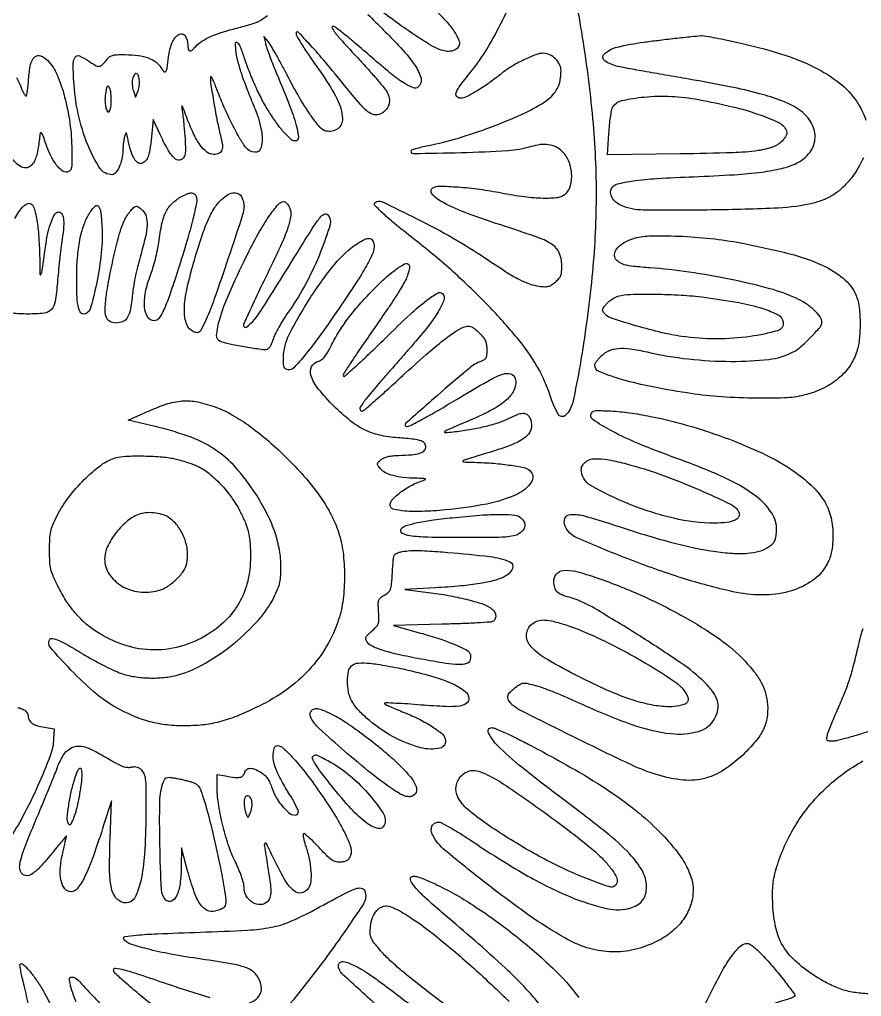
# Model space of a CAD drawing. Header units: inches. Extents: x 0 to 5940, y 0 to 4205.
# Drawn here: x 5486.68 to 5513.54, y 740.07 to 771.26 of the extents above; entities that cross this region are included whole.
import ezdxf

# ---------------------------------------------------------------- set-up
doc = ezdxf.new("R2010")
doc.units = ezdxf.units.IN
doc.header["$LTSCALE"] = 50
doc.header["$MEASUREMENT"] = 0

# ---------------------------------------------------------------- blocks, each defined once
blk = doc.blocks.new('JACZ-COO-GE-001-CAR-LOGO-R00')
at = {"color": 8}
for points in [[(5986.77, 3013.79, -0.004401), (5989.61, 2997.49, -0.017651), (5994.59, 2958.73, -0.024216), (5996.15, 2923.62, -0.024071), (5994.3, 2888.36, -0.017128), (5988.99, 2849.14, -0.012542), (5985.74, 2832.6, -0.143953), (5982.57, 2826.86, -0.498596), (5979.26, 2827.34, -0.049905), (5975.63, 2835.92, 0.01971), (5974.59, 2838.85, 0.010872), (5973.1, 2842.35, 0.010826), (5971.44, 2845.84, 0.017067), (5969.85, 2848.75, 0.039441), (5961.14, 2861.11, 0.018689), (5948.14, 2875.64, 0.017656), (5932.63, 2890.62, 0.017516), (5916.06, 2904.52, -0.005226), (5907.35, 2911.46, -0.015497), (5901.58, 2916.47, -0.013484), (5897.76, 2920.19, -0.410069), (5897.77, 2921.41, -0.316965), (5900.78, 2921.93, -0.005591), (5916.43, 2914.3, -0.013645), (5932.59, 2905.64, -0.018316), (5946.7, 2896.87, 0.00561), (5956.07, 2890.72, 0.022268), (5962.02, 2887.26, 0.035982), (5966.57, 2885.29, 0.050295), (5970.88, 2884.25, 0.024642), (5973.29, 2884.04, 0.073534), (5974.94, 2884.22, 0.080349), (5976.38, 2884.85, 0.033442), (5978.08, 2886.13, 0.037874), (5979.64, 2887.69, 0.091592), (5980.45, 2889.1, 0.072393), (5980.82, 2890.9, 0.01742), (5980.88, 2893.95, 0.097737), (5979.77, 2899.12, 0.144177), (5976.83, 2902.67, 0.063027), (5970.57, 2905.83, 0.007565), (5955.87, 2910.81, -0.010055), (5938.98, 2916.62, -0.034244), (5928.36, 2921.36, -0.076426), (5923.3, 2925.13, -0.46627), (5923.57, 2927.97, -0.158537), (5926.41, 2928.81, -0.01127), (5934.76, 2928.41, -0.015936), (5944.37, 2927.41, -0.015103), (5954.07, 2925.8, 0.015912), (5964.22, 2924.12, 0.028219), (5972.67, 2923.49, 0.032186), (5979.14, 2923.78, 0.15754), (5982.44, 2925.27, 0.146843), (5984.76, 2929.1, 0.082656), (5985.24, 2934.56, 0.078703), (5983.9, 2940.16, 0.108406), (5980.96, 2944.39, 0.076921), (5978.21, 2946.25, 0.075136), (5975, 2947.21, 0.066172), (5971.3, 2947.24, 0.042619), (5967.1, 2946.35, -0.05811), (5956.97, 2944.52, -0.008518), (5936.1, 2943.58, -0.004933), (5914.9, 2943.2, -0.699444), (5914.27, 2944.87, -0.10754), (5914.89, 2945.2, -0.005026), (5917.21, 2945.84, -0.00811), (5920, 2946.53, -0.00572), (5923.15, 2947.23, 0.023775), (5936.56, 2950.68, 0.017012), (5951.19, 2955.75, 0.017119), (5964.62, 2961.46, 0.041638), (5973.95, 2966.8, 0.054508), (5976.96, 2969.39, 0.072936), (5979, 2972.35, 0.069657), (5980.17, 2975.87, 0.044765), (5980.56, 2980.17, 0.117805), (5979.93, 2982.85, 0.079674), (5978.09, 2985.4, 0.079647), (5975.54, 2987.24, 0.117556), (5972.87, 2987.88, 0.090548), (5969.42, 2987.25, 0.02137), (5964.03, 2984.94, 0.022836), (5958.47, 2981.96, 0.03677), (5954.07, 2978.87, -0.017168), (5948.77, 2974.83, -0.01807), (5943.3, 2971.25, -0.015482), (5938.42, 2968.5, -0.121196), (5935.91, 2967.88, -0.214528), (5934.17, 2968.67, -0.287266), (5933.88, 2970.34, -0.064208), (5935.84, 2973.73, -0.007789), (5941.16, 2980.52, 0.036735), (5947.69, 2989.91, 0.018988), (5954.5, 3002.48, 0.017377), (5961.13, 3017.19, 0.01469)], [(5924.85, 3006.84, -0.025326), (5929.44, 3002.23, -0.037164), (5932.95, 2997.7, -0.04207), (5935.1, 2993.77, -0.198322), (5935.16, 2991.26, -0.151182), (5933.97, 2989.74, -0.101805), (5931.93, 2988.88, -0.083449), (5929.33, 2988.79, -0.063061), (5926.57, 2989.53, -0.039738), (5922.17, 2991.74, -0.010721), (5915.57, 2995.95, -0.009951), (5907.72, 3001.41, -0.0069), (5899.07, 3007.88, 0.004282)], [(5894.6, 3005.19, -0.008722), (5908.3, 2991.41, -0.039152), (5915.5, 2982.62, -0.08412), (5918.28, 2976.71, -0.295895), (5917.09, 2972.89, -0.268978), (5914.88, 2972.52, -0.049786), (5911.03, 2974.42, -0.031018), (5905.51, 2978.35, -0.008742), (5897.41, 2985.16, 0.002605), (5889.95, 2991.59, 0.006677), (5884.46, 2996.14, 0.003592), (5880.21, 2999.52, 0.167747), (5879.18, 2999.88, 0.554732), (5878.74, 2999.18, 0.05192), (5880.05, 2997.09, 0.019165), (5883.32, 2993.22, 0.002924), (5890.16, 2985.8, -0.00467), (5894.71, 2980.83, -0.006035), (5898.79, 2976.19, -0.004656), (5902.11, 2972.23, -0.052296), (5903.24, 2970.52, -0.077475), (5904.14, 2967.87, -0.102166), (5904.06, 2965.33, -0.104603), (5902.98, 2963.08, -0.084655), (5901.01, 2961.25, -0.158928), (5898.1, 2960.46, -0.146924), (5895.18, 2961.5, -0.056949), (5891.33, 2965.08, -0.007738), (5884.28, 2973.55, 0.004716), (5875.74, 2983.94, 0.010621), (5869.03, 2991.62, 0.006224), (5863.72, 2997.29, 0.564367), (5862.8, 2997.08, 0.207983), (5862.92, 2995.75, 0.014102), (5864.88, 2992.39, 0.011985), (5868.21, 2987.3, 0.002499), (5874.3, 2978.53, -0.035268), (5880.97, 2967.47, -0.101142), (5883.35, 2958.87, -0.256954), (5881.24, 2954.32, -0.223428), (5876.04, 2953.3, -0.158681), (5873.24, 2955.06, -0.022405), (5869.06, 2960.55, -0.021164), (5864.16, 2968.3, -0.010791), (5858.64, 2978.41, 0.004309), (5856.1, 2983.2, 0.005257), (5853.65, 2987.64, 0.004444), (5851.51, 2991.32, 0.036633), (5850.41, 2992.91), (5848.41, 2995.38), (5849.06, 2992.38, 0.029003), (5849.52, 2990.71, 0.005658), (5850.56, 2987.76, 0.005992), (5851.85, 2984.35, 0.005515), (5853.26, 2980.88, -0.005256), (5859.7, 2965.03, -0.025271), (5862.81, 2955.8, -0.050686), (5863.74, 2950.46, -0.435395), (5862.27, 2948.88, -0.187331), (5860.52, 2949.56, -0.023398), (5857.6, 2952.49, -0.024944), (5854.34, 2956.47, -0.018217), (5851.11, 2961.19, -0.01845), (5847.93, 2966.65, -0.014853), (5844.91, 2972.74, -0.014231), (5842.12, 2979.28, -0.013296), (5839.65, 2986.13, 0.014558), (5837.81, 2991.17, 0.167269), (5836.45, 2992.74, 0.585472), (5835.62, 2992.25, 0.02936), (5835.92, 2988.31, 0.033705), (5836.79, 2984.1, 0.013353), (5838.53, 2978.45, 0.011523), (5840.98, 2971.67, 0.007264), (5844.14, 2963.88, -0.048608), (5847.25, 2953.9, -0.105901), (5847.2, 2945.93, -0.379804), (5844.32, 2943.83, -0.210158), (5840.23, 2946.13, -0.035012), (5837.45, 2950.43, -0.011056), (5833.9, 2957.21, -0.011214), (5830.36, 2964.77, -0.014477), (5827.47, 2971.88, 0.008622), (5826.39, 2974.63, 0.021386), (5825.48, 2976.59, 0.05596), (5824.89, 2977.47, 0.690872), (5824.62, 2977.38, 0.04361), (5824.85, 2973.89, 0.00451), (5826.17, 2965.75, 0.006084), (5827.7, 2957.45, 0.015625), (5829.07, 2951.5, -0.02706), (5829.94, 2947.27, -0.119634), (5829.71, 2944.75, -0.208113), (5828.46, 2943.38, -0.106013), (5826.13, 2942.88, -0.166888), (5823.09, 2943.92, -0.071206), (5820.06, 2947.07, -0.048619), (5817.02, 2952.28, -0.020561), (5813.94, 2959.78, 0.002213), (5812.56, 2963.53, 0.065786), (5812.09, 2964.42, 0.761844), (5811.87, 2964.34, 0.013056), (5812.08, 2962.38, -0.008185), (5812.87, 2955.76, -0.011693), (5813.34, 2949.86, -0.01161), (5813.49, 2945.06, -0.063786), (5813.19, 2942.49, -0.231957), (5811.52, 2940.51, -0.283252), (5809.16, 2940.84, -0.087557), (5806, 2944.55, -0.023903), (5802.41, 2951.4), (5799.17, 2958.38), (5798.42, 2950.66, -0.015311), (5797.68, 2944.89, -0.059789), (5796.7, 2941.44, -0.116028), (5795.34, 2939.57, -0.179903), (5793.48, 2938.88, -0.202222), (5791.88, 2939.56, -0.072602), (5790.39, 2941.61, -0.050002), (5789.06, 2944.89, -0.023013), (5787.98, 2949.38, 0.003618), (5787.48, 2951.88, 0.145349), (5787.22, 2952.37, 0.553128), (5786.94, 2952.31, 0.014468), (5786.49, 2950.88, 0.026256), (5786.2, 2949.65, 0.011364), (5785.95, 2948, 0.011209), (5785.76, 2946.23, 0.014603), (5785.67, 2944.6, -0.046758), (5785.21, 2940.75, -0.053198), (5784.04, 2937.23, -0.062388), (5782.48, 2934.68, -0.227751), (5780.81, 2933.88, -0.255229), (5775.48, 2936.79, -0.046372), (5770.1, 2947.15, -0.043112), (5765.85, 2960.91, -0.039421), (5763.86, 2975.61, -0.012448), (5763.61, 2983.46, -0.161529), (5764.51, 2986.21, -0.352448), (5766.44, 2986.72, -0.046769), (5770.4, 2984.5, 0.015636), (5773.5, 2982.49, 0.141052), (5775.04, 2982.07, 0.18964), (5776.35, 2982.61, 0.032741), (5778.19, 2984.63, -0.045778), (5779.65, 2986.15, -0.103226), (5781.04, 2986.93, -0.067408), (5782.98, 2987.26, -0.011612), (5786.73, 2987.3, -0.027883), (5792.53, 2986.9, -0.055466), (5797.01, 2985.83, -0.071865), (5800.32, 2984.07, -0.09827), (5802.6, 2981.58, 0.041417), (5803.96, 2979.71, 0.485655), (5804.74, 2979.75, 0.120343), (5805.32, 2981.17, 0.005731), (5805.99, 2986.31, -0.066103), (5807.62, 2992.67, -0.159347), (5810.71, 2996.35, -0.410229), (5813.34, 2995.75, -0.141822), (5814.55, 2991.63, 0.04577), (5814.75, 2989.66, 0.310944), (5815.41, 2989.01, 0.227742), (5816.45, 2989.3, 0.02908), (5818.16, 2990.98, -0.065243), (5820.79, 2993.22, -0.037404), (5824.44, 2995.22, -0.029316), (5829.28, 2997.08, -0.014553), (5835.61, 2998.89, 0.005616), (5838.96, 2999.78, 0.006592), (5842.12, 3000.71, 0.005863), (5844.76, 3001.56, 0.039988), (5846.02, 3002.1, 0.047394), (5849.98, 3004.67, 0.026682)], [(6115.07, 2941.44, -0.056145), (6109.84, 2932.7, -0.034486), (6106.11, 2928.46, -0.047194), (6102.18, 2925.23, -0.048823), (6097.82, 2922.88, -0.040873), (6092.83, 2921.25, -0.0472), (6077.19, 2919.04, -0.008267), (6047.44, 2918.18, -0.005763), (6017.11, 2918.15, -0.097516), (6007.36, 2920.18, -0.075672), (6004.97, 2921.64, -0.08815), (6003.27, 2923.69, -0.105558), (6002.57, 2925.88, -0.164073), (6003.02, 2927.8, -0.19458), (6005.69, 2929.75, -0.026849), (6012.58, 2931.11, -0.020145), (6023.13, 2932.18, -0.005749), (6039.57, 2932.99, 0.00586), (6057.59, 2933.88, 0.017338), (6069.92, 2935.06, 0.025077), (6078.79, 2936.68, 0.055104), (6085.28, 2938.98, 0.120392), (6091.28, 2943.93, 0.158396), (6093.54, 2950.61, 0.150456), (6091.48, 2957.6, 0.106067), (6085.58, 2963.37, 0.052434), (6078.67, 2966.78, 0.022417), (6068.84, 2969.91, 0.01677), (6055.55, 2973.03, 0.006945), (6037.39, 2976.39, -0.000886), (6026.93, 2978.2, -0.00112), (6017.26, 2979.9, -0.000884), (6009.15, 2981.37, -0.009061), (6005.81, 2982.04, -0.094514), (6000.01, 2984.53, -0.481662), (5999.77, 2987.54, -0.130255), (6005.5, 2990.62, -0.024187), (6017.35, 2992.85, -0.004061), (6023.47, 2993.64, -0.002035), (6031.22, 2994.55, -0.001833), (6038.61, 2995.37, -0.008533), (6042.89, 2995.75, -0.060864), (6044.14, 2995.69, -0.002913), (6048.25, 2994.95, -0.004732), (6053.13, 2994, -0.003387), (6058.57, 2992.84, -0.020413), (6078.21, 2987.69, -0.040541), (6093.16, 2981.75, -0.051718), (6104.26, 2974.75, -0.077532), (6112.05, 2966.39, -0.069671), (6116.13, 2958.07, -0.095931)], [(5738.34, 2977.18, -0.036676), (5740.11, 2973.42, 0.013179), (5740.83, 2971.68, 0.020043), (5741.55, 2970.21, 0.015436), (5742.21, 2969.08, 0.258373), (5742.57, 2968.88, 0.357932), (5742.88, 2969.13, 0.008743), (5743.23, 2971.07, 0.015045), (5743.55, 2973.48, 0.009167), (5743.79, 2976.34, -0.034699), (5744.66, 2982.88, -0.150759), (5746.52, 2986.26, -0.292952), (5749.13, 2986.79, -0.111999), (5752.34, 2984.63, -0.089599), (5756.4, 2978.36, -0.033753), (5759.79, 2968.44, -0.031789), (5762.13, 2956.78, -0.031507), (5762.99, 2944.88, -0.004123), (5762.99, 2938.96, -0.050168), (5762.75, 2936.71, -0.161995), (5762.11, 2935.62, -0.145651), (5760.91, 2935.07, -0.206925), (5758.62, 2935.7, -0.064542), (5756.08, 2938.33, -0.048753), (5753.56, 2942.52, -0.027654), (5751.32, 2948, 0.006228), (5750.2, 2951.13, 0.053381), (5749.53, 2952.45, 0.479939), (5749.12, 2952.5, 0.168261), (5748.83, 2951.88, -0.006696), (5748.07, 2945.95, -0.029893), (5747.37, 2942.51, -0.050686), (5746.49, 2940.18, -0.062006), (5745.2, 2938.23, -0.338759), (5740.68, 2937.28, -0.163582), (5736.18, 2941.65, -0.065036)], [(5737.71, 2914.32, -0.087631), (5741.68, 2919.99, -0.126107), (5743.61, 2921.13, -0.288889), (5745.16, 2920.68, -0.118587), (5746.42, 2918.36, -0.021236), (5747.47, 2913.5, -0.018032), (5747.9, 2910.37, -0.006949), (5748.28, 2906, -0.00687), (5748.56, 2901.25, -0.008418), (5748.69, 2896.8, 0.004385), (5748.83, 2889.58, 0.802243), (5749.27, 2889.5, 0.066744), (5749.86, 2891.6, 0.001176), (5751.51, 2903.31, -0.023812), (5752.49, 2908.56, -0.035012), (5753.88, 2913.03, -0.038013), (5755.45, 2916.3, -0.23924), (5756.96, 2917.28, -0.273652), (5758.41, 2916.62, -0.117094), (5759.23, 2914.57, -0.055717), (5759.34, 2910.86, -0.016262), (5758.71, 2905.19, 0.005705), (5758.16, 2901.06, 0.002935), (5757.56, 2895.89, 0.002916), (5757, 2890.56, 0.004402), (5756.58, 2885.91, -0.018501), (5755.58, 2877.39, -0.150543), (5753.88, 2873.91, -0.178273), (5750.65, 2872.29, -0.028253), (5743.46, 2871.88, -0.029179), (5736.48, 2872.29, -0.18356)], [(6119.9, 2686.99, -0.005863), (6113.86, 2685.03, -0.007512), (6108.25, 2683.38, -0.005959), (6103.53, 2682.13, -0.061989), (6101.54, 2681.88, -0.018831), (6099.63, 2681.95, -0.190691), (6098.93, 2682.29, -0.222641), (6098.71, 2682.99, -0.026273), (6099.02, 2684.63, -0.030086), (6099.51, 2686.19, -0.005212), (6100.62, 2689.07, -0.005651), (6102.01, 2692.42, -0.005031), (6103.53, 2695.88, 0.009583), (6106.51, 2702.84, 0.016528), (6108.68, 2708.76, 0.015599), (6110.54, 2715.04, 0.0075), (6112.55, 2723.19, -0.015245), (6114.85, 2731.94, -0.082817)], [(5738.96, 2696.64, -0.193187), (5739.9, 2696.65, -0.02928), (5741.64, 2695.84, -0.066519), (5742.38, 2695.31, -0.055532), (5743, 2694.57, -0.057648), (5743.43, 2693.75, -0.090617), (5743.57, 2692.97, 0.126174), (5744.01, 2691.23, 0.116933), (5745.25, 2689.87, 0.078189), (5747.42, 2688.83, 0.029315), (5750.71, 2688.05), (5755.07, 2687.28), (5754.9, 2682.83, -0.081663), (5753.39, 2675.38, -0.01427), (5747.91, 2662.09, -0.016467), (5741.27, 2648.47, -0.03275), (5734.99, 2638.25, -0.014179)], [(6118.1, 2569.46, -0.034042), (6111.48, 2569.98, -0.043029), (6105.5, 2571.39, -0.040118), (6099.53, 2573.9, -0.02445), (6092.92, 2577.75, -0.041064), (6084.54, 2584.23, -0.076313), (6079.16, 2590.91, -0.07753), (6076.08, 2598.83, -0.043627), (6074.75, 2609.07, -0.010606), (6074.64, 2614.4, -0.026323), (6074.85, 2618.3, -0.029779), (6075.44, 2621.86, -0.017497), (6076.55, 2626.04, -0.065274), (6084.98, 2644.66, -0.063768), (6097.99, 2660.64, -0.062612), (6114.84, 2673.07, -0.05902)], [(5899.63, 2563.32, -0.003526), (5883.13, 2578.48, -0.209764), (5881.56, 2582.13, -0.240327), (5882.2, 2583.37, -0.181359), (5883.71, 2583.78, -0.076446), (5886.33, 2583.11, -0.021656), (5890.13, 2581.3, -0.024594), (5894.34, 2578.79, -0.011222), (5899.58, 2575.12, -0.005125), (5907.98, 2568.84, -0.000639), (5926.07, 2554.98, 0.007585)], [(5971.76, 2563.85, 0.038335), (5955.85, 2580.88, 0.010762), (5928.5, 2604.94, -0.006902), (5921.41, 2611.07, -0.022406), (5916.96, 2615.41, -0.031331), (5914.28, 2618.64, -0.158425), (5913.57, 2620.84, -0.378622), (5914.34, 2621.71, -0.092573), (5916.42, 2621.59, -0.040475), (5920, 2620.37, -0.010603), (5925.53, 2617.84, -0.033061), (5942.44, 2608.23, -0.022229), (5960.43, 2595.2, -0.022432), (5976.78, 2580.96, -0.040974), (5988.53, 2567.77, -0.040354)], [(5743.61, 2564.83, 0.016366), (5741.52, 2574.26, -0.007609), (5740.78, 2577.31, -0.011767), (5740.24, 2579.98, -0.006173), (5739.88, 2582.21, -0.238051), (5740.03, 2582.68, -0.401416), (5741.2, 2582.7, -0.026434), (5743.78, 2580.07, -0.027877), (5746.76, 2576.3, -0.018762), (5749.75, 2571.68, -0.027254), (5754.03, 2563.51, -0.011878)], [(5764.94, 2565.91, -0.046977), (5762.18, 2574.13, -0.025724), (5761.94, 2575.43, -0.097581), (5762, 2576.25, -0.184197), (5762.33, 2576.7, -0.146138), (5762.91, 2576.88, -0.208237), (5765.71, 2575.66, -0.00282), (5778.67, 2561.58, -0.008576)], [(5801.53, 2562.33, -0.004181), (5792.8, 2569.33, -0.010676), (5786.63, 2574.59, -0.007461), (5782.18, 2578.66, -0.206377), (5781.57, 2580.08, -0.451847), (5782.45, 2580.86, -0.031662), (5786.09, 2580.16, -0.016799), (5792.54, 2578.25, -0.00248), (5805.41, 2573.91, 0.008332), (5824.35, 2567.76, 0.041196)], [(5842.08, 2565.64, 0.197764), (5846.22, 2568.47, 0.041615), (5847.02, 2569.94, 0.084522), (5847.34, 2571.22, 0.070189), (5847.25, 2572.68, 0.0218), (5846.71, 2574.81, 0.115934), (5844.6, 2578.48, 0.11293), (5841.06, 2580.86, 0.049177), (5834.56, 2582.66, 0.006647), (5820.57, 2584.9, -0.008776), (5806.95, 2587.13, -0.018251), (5796.44, 2589.45, -0.017811), (5788.73, 2591.74, -0.174956), (5786.11, 2593.81, -0.530444), (5786.59, 2594.89, -0.020937), (5791.69, 2595.57, -0.012415), (5800.9, 2596.17, -0.001716), (5820.07, 2596.87, 0.005129), (5841.07, 2597.79, 0.0329), (5851.63, 2599.05, 0.05223), (5859.76, 2601.48, 0.02524), (5869.57, 2606.15, -0.001944), (5884.07, 2613.91, -0.030599), (5889.17, 2616.22, -0.134946), (5891.74, 2616.47, -0.264079), (5893.27, 2615.21, -0.2413), (5892.66, 2609.51, -0.009489), (5880.44, 2591.63, -0.014456), (5864.08, 2570, -0.008335), (5843.21, 2544.88, -0.014377)], [(5934.57, 2560.66, -0.013461), (5919.96, 2571.47, -0.004416), (5911.73, 2578.02, -0.012836), (5906.21, 2582.74, -0.017925), (5902.11, 2586.7, -0.022343), (5898.61, 2590.67, -0.019395), (5896.78, 2593.14, -0.072473), (5895.94, 2594.88, -0.079448), (5895.66, 2596.7, -0.026282), (5895.82, 2599.4, -0.060456), (5896.77, 2603.42, -0.092568), (5898.6, 2606.49, -0.11693), (5901.06, 2608.22, -0.145921), (5903.83, 2608.48, -0.050241), (5905.24, 2608.04, -0.014154), (5907.34, 2607.09, -0.014118), (5909.67, 2605.87, -0.014458), (5911.9, 2604.53, -0.028459), (5925.11, 2594.98, -0.011834), (5941.85, 2580.69, -0.010836), (5957.44, 2566.11, -0.049238)]]:
    blk.add_lwpolyline(points, format="xyb", dxfattribs=at)
for points in [[(5789.99, 2976.42, 0.050746), (5789.82, 2975.28, 0.02798), (5789.84, 2973.87, 0.027614), (5790.02, 2972.42, 0.039456), (5790.35, 2971.17), (5791.33, 2968.38), (5792.45, 2971.2, 0.07084), (5793.01, 2973.53, 0.055395), (5792.98, 2976.13, 0.06271), (5792.44, 2978.23, 0.30781), (5791.48, 2978.88, 0.208901), (5791.1, 2978.71, 0.05058), (5790.68, 2978.16, 0.043381), (5790.29, 2977.36, 0.031403)], [(5778.05, 2970.64, 0.046807), (5777.74, 2967.27, 0.045689), (5778.06, 2963.87, 0.095479), (5778.8, 2962, 0.550201), (5779.66, 2962, 0.115546), (5780.34, 2963.93, 0.026794), (5780.51, 2967.4, 0.026864), (5780.32, 2970.86, 0.114003), (5779.63, 2972.81, 0.137865), (5779.18, 2973.22, 0.36504), (5778.78, 2973.12, 0.097703), (5778.42, 2972.36, 0.013581)], [(6041.71, 2967.31, -0.012478), (6056.74, 2964.11, -0.024152), (6068.54, 2960.67, -0.026803), (6077.1, 2957.2, -0.161514), (6080.54, 2953.94, -0.072526), (6080.93, 2952.84, -0.116852), (6080.9, 2951.85, -0.085827), (6080.4, 2950.78, -0.026105), (6079.3, 2949.35, -0.124028), (6074.97, 2946.3, -0.057912), (6068.27, 2944.58, -0.02647), (6056.9, 2943.64, -0.003844), (6033.67, 2943.13), (6001.26, 2942.67), (6001.83, 2952.18, -0.009409), (6002.13, 2955.97, -0.011523), (6002.56, 2959.5, -0.010074), (6003.04, 2962.43, -0.077099), (6003.5, 2963.75, -0.215881), (6007.5, 2966.81, -0.033995), (6017.53, 2968.44, -0.035008), (6029.63, 2968.72, -0.034567)], [(5818.26, 2924.26, -0.142187), (5818.48, 2921.53, -0.010371), (5816.83, 2914.09, -0.012179), (5814.19, 2904.36, -0.00569), (5810.33, 2891.88, -0.005114), (5806.38, 2880.04, -0.025505), (5803.77, 2873.54, -0.045935), (5801.66, 2869.9, -0.242922), (5799.67, 2868.88, -0.265586), (5796.77, 2870.54, -0.112966), (5795.36, 2874.96, -0.071242), (5795.76, 2881.56, -0.041113), (5797.99, 2889.21, 0.019347), (5799.07, 2892.38, 0.010978), (5800.14, 2896.28, 0.010949), (5801.04, 2900.27, 0.01771), (5801.62, 2903.71, -0.020512), (5803.08, 2912.15, -0.064382), (5805, 2917.56, -0.088588), (5807.84, 2921.32, -0.066863), (5812.07, 2924.3, -0.025102), (5814.61, 2925.47, -0.097269), (5816.31, 2925.79, -0.173135), (5817.46, 2925.37, -0.128459)], [(5838.53, 2923.94, -0.037917), (5838.93, 2923.05, -0.023354), (5839.27, 2921.94, -0.023363), (5839.5, 2920.8, -0.038261), (5839.57, 2919.83, -0.079479), (5838.95, 2915.97, -0.001527), (5832.57, 2896.72, -0.003516), (5826.36, 2878.62, -0.022072), (5822.72, 2869.55, -0.005984), (5820.73, 2865.3, -0.084815), (5819.76, 2863.93, -0.229719), (5818.73, 2863.58, -0.076909), (5817.16, 2864.02, -0.197354), (5814.11, 2867.27, -0.090745), (5813.03, 2873.08, -0.053036), (5813.95, 2881.86, -0.017522), (5817.1, 2894.46, -0.007942), (5820.46, 2905.46, -0.022283), (5823.27, 2913.01, -0.031847), (5825.94, 2918.34, -0.063133), (5828.82, 2922.09, -0.047614), (5831.84, 2924.61, -0.103246), (5834.62, 2925.77, -0.156446), (5836.89, 2925.49, -0.163185)], [(5859.78, 2919.31, -0.141838), (5860.33, 2915.59, -0.048676), (5859.06, 2910.25, -0.025889), (5855.77, 2902.07, -0.005036), (5848.94, 2887.72, 0.008211), (5839.38, 2867.3, 0.801523), (5840.89, 2866.17, 0.073836), (5847.02, 2873.26, 0.003236), (5864.39, 2901.01, -0.003117), (5870.5, 2910.79, -0.029372), (5873.39, 2914.81, -0.096906), (5875.23, 2916.34, -0.331063), (5876.68, 2916.14, -0.27793), (5877.84, 2911.66, -0.021848), (5873.62, 2899.52, -0.027582), (5867.35, 2885.94, -0.029511), (5859.74, 2873.46, 0.011208), (5857.3, 2869.76, 0.011831), (5855.07, 2866.02, 0.011521), (5853.3, 2862.71, 0.051285), (5852.51, 2860.66, -0.03187), (5851.99, 2859.13, -0.035787), (5851.3, 2857.73, -0.038506), (5850.54, 2856.66, -0.129945), (5849.85, 2856.16, -0.128047), (5848.07, 2855.96, -0.004726), (5841.32, 2856.99, -0.009502), (5834.52, 2858.24, -0.02004), (5829.32, 2859.51, -0.35744), (5827.39, 2862.31, -0.051641), (5828.77, 2869.64, -0.031801), (5832.91, 2880.92, -0.009759), (5840.57, 2897.38, -0.012378), (5845.87, 2907.56, -0.02461), (5850.65, 2915.29, -0.025844), (5854.75, 2920.64, -0.219559), (5857.44, 2921.88, -0.160614), (5857.97, 2921.7, -0.048391), (5858.61, 2921.13, -0.042968), (5859.25, 2920.3, -0.035284)], [(5776.35, 2911.16, -0.038699), (5776.11, 2899.19, -0.027248), (5774.08, 2885.86, -0.019628), (5771.15, 2874.13, -0.333176), (5768.15, 2871.88, -0.285753), (5766.67, 2872.8, -0.071093), (5765.74, 2875.63, -0.036616), (5765.24, 2880.6, -0.00885), (5765.16, 2888.88, -0.019431), (5765.59, 2898, -0.030912), (5766.74, 2905.72, -0.036455), (5768.6, 2912.13, -0.057103), (5771.2, 2917.24, -0.055172), (5773.4, 2919.89, -0.433119), (5774.83, 2919.82, -0.149456), (5775.81, 2917.54, -0.012869)], [(5794.57, 2917.88, -0.134187), (5796.07, 2915.24, -0.07514), (5796.45, 2911.55, -0.045114), (5795.71, 2906.23, -0.013086), (5793.62, 2898.2, 0.009411), (5792.45, 2893.84, 0.007786), (5791.37, 2889.15, 0.007877), (5790.51, 2884.83, 0.020849), (5790.07, 2881.7, -0.015159), (5789.11, 2874.22, -0.086345), (5787.82, 2870.44, -0.166784), (5785.74, 2868.55, -0.102213), (5782.48, 2867.88, -0.139938), (5779.8, 2868.64, -0.182059), (5778.26, 2870.65, -0.089432), (5777.81, 2874.44, -0.019171), (5778.48, 2881.05, -0.015432), (5779.94, 2889.54, -0.009098), (5782.18, 2899.58, -0.007535), (5784.58, 2908.9, -0.049801), (5786.3, 2913.38, -0.024758), (5787.71, 2915.86, -0.032506), (5789.24, 2917.96, -0.033884), (5790.69, 2919.48, -0.18711), (5791.72, 2919.88, -0.130685), (5792.17, 2919.76, -0.023237), (5792.91, 2919.29, -0.023738), (5793.74, 2918.64, -0.019437)], [(5897.39, 2902.58, -0.125745), (5896.95, 2899.33, -0.028504), (5894.55, 2894.27, -0.019161), (5890.22, 2887.02, -0.005176), (5882.82, 2875.88, -0.005627), (5873.56, 2862.59, -0.016673), (5866.82, 2853.77, -0.016674), (5861.71, 2847.95, -0.244566), (5859.22, 2847.07, -0.092876), (5858.08, 2847.46, -0.172537), (5857.45, 2848.18, -0.084798), (5857.17, 2849.54, -0.012267), (5857.13, 2852.38, -0.114809), (5859.69, 2862.81, -0.025745), (5868.86, 2878.8, -0.0274), (5879.96, 2894.12, -0.074034), (5889.84, 2903.16, -0.03099), (5893.13, 2905.1, -0.137625), (5895.31, 2905.53, -0.243991), (5896.68, 2904.67, -0.105713)], [(6060.57, 2903.5, -0.014693), (6082.36, 2898.66, -0.044163), (6096.72, 2893.64, -0.067892), (6106.08, 2887.77, -0.112652), (6111.7, 2880.39, -0.075622), (6113.05, 2875.63, -0.027276), (6113.54, 2868.59, -0.027575), (6113.25, 2861.24, -0.048494), (6112.09, 2855.27, -0.07897), (6108.97, 2848.74, -0.068684), (6103.84, 2843.14, -0.062834), (6096.94, 2838.74, -0.049361), (6088.57, 2835.75, -0.053221), (6079.97, 2834.56, -0.012752), (6065.53, 2834.47, -0.013688), (6049.98, 2835.19, -0.020981), (6036.58, 2836.76, -0.010261), (6019.22, 2839.89, -0.023747), (6006.39, 2843.12, -0.024917), (5997.48, 2846.31, -0.303072), (5995.57, 2849.18, -0.127916), (5995.75, 2849.86, -0.026362), (5996.42, 2850.93, -0.026129), (5997.35, 2852.11, -0.022004), (5998.46, 2853.27, -0.088896), (6001.85, 2855.53, -0.08107), (6005.93, 2856.56, -0.056971), (6011.29, 2856.41, -0.02061), (6018.8, 2855.02, 0.028502), (6037.24, 2851.9, 0.027028), (6056.26, 2850.83, 0.027671), (6073, 2851.72, 0.091083), (6083.56, 2854.87, 0.061577), (6087.09, 2857.26, 0.020487), (6091.62, 2861.55, 0.014937), (6095.76, 2866.08, 0.179742), (6096.57, 2868.26, 0.162786), (6095.77, 2870.65, 0.044008), (6093.06, 2873.65, 0.041215), (6089.31, 2876.6, 0.039818), (6085.09, 2878.94, 0.040341), (6073.36, 2883.15, 0.014856), (6056.24, 2887.24, 0.014787), (6037.48, 2890.56, 0.01905), (6020.07, 2892.44, -0.008317), (6012.72, 2893.08, -0.042081), (6008.67, 2893.84, -0.081702), (6006.23, 2894.97, -0.12119), (6004.65, 2896.72, -0.197921), (6004.43, 2898.98, -0.110388), (6005.79, 2901.42, -0.08015), (6008.59, 2903.68, -0.052464), (6012.38, 2905.36, -0.07177), (6019.82, 2906.62, -0.015829), (6032.79, 2906.53, -0.016878), (6047.22, 2905.49, -0.020767)], [(5912.12, 2888.65, -0.035224), (5911.04, 2886.33, -0.008336), (5908.91, 2882.63, -0.008538), (5906.31, 2878.45, -0.008325), (5903.55, 2874.32, 0.000726), (5891.97, 2857.58, 0.006012), (5886.82, 2849.9, 0.005105), (5883.77, 2845.14, 0.349373), (5883.87, 2844.25, 0.398955), (5884.39, 2844.23, 0.001333), (5889.55, 2848.9, 0.005764), (5895.43, 2854.38, 0.003461), (5902.29, 2861.02, -0.005789), (5913.51, 2871.75, -0.023168), (5920.74, 2877.91, -0.034184), (5925.64, 2881.21, -0.339132), (5927.95, 2880.9, -0.286529), (5928.52, 2878.42, -0.046709), (5926.39, 2873.7, -0.034825), (5922.24, 2867.45, -0.014962), (5915.89, 2859.7, 0.000024), (5912.98, 2856.37, 0.000009), (5908.91, 2851.69, 0.000009), (5904.48, 2846.59, 0.000011), (5900.32, 2841.81, 0.007275), (5894.34, 2834.73, 0.035139), (5891.29, 2830.44, 0.281968), (5891.3, 2829.08, 0.396326), (5892.4, 2828.79, 0.056526), (5893.61, 2829.63, 0.001619), (5898.36, 2833.8, 0.003262), (5903.91, 2838.76, 0.002237), (5910.15, 2844.47, -0.00584), (5920.56, 2853.86, -0.015574), (5928.26, 2860.24, -0.020734), (5934.14, 2864.42, -0.072909), (5938.34, 2866.36, -0.090547), (5939.64, 2866.5, -0.095), (5940.87, 2866.16, -0.063356), (5942.26, 2865.25, -0.019571), (5944.09, 2863.55, -0.024682), (5945.89, 2861.58, -0.064541), (5946.9, 2859.95, -0.071487), (5947.41, 2858.23, -0.035871), (5947.57, 2855.95, -0.02186), (5947.47, 2853.74, -0.08881), (5947.12, 2852.44, -0.126191), (5946.41, 2851.58, -0.066003), (5945.19, 2850.92, 0.083071), (5939.63, 2847.67, 0.005581), (5925.56, 2835.68, 0.003448), (5911.4, 2823.15, 0.688046), (5911.88, 2821.88, 0.119756), (5913.54, 2822.28, 0.004768), (5919.06, 2825.2, 0.007661), (5925.86, 2829.01, 0.00421), (5934.07, 2833.88, -0.005377), (5947.96, 2842.06, -0.044151), (5954.62, 2845.15, -0.152509), (5958.19, 2845.3, -0.27268), (5960.19, 2843.27, -0.161798), (5959.83, 2838.57, -0.106158), (5956.71, 2834.08, -0.065), (5950.42, 2829.57, -0.022938), (5940.41, 2824.77, 0.001025), (5930.76, 2820.66, 0.047748), (5928.89, 2819.64, 0.755281), (5929.03, 2819.2, 0.01612), (5932.57, 2819.46, 0.015409), (5939.72, 2820.45, 0.017105), (5946.54, 2821.84, 0.018446), (5952.55, 2823.52, 0.036323), (5957.15, 2825.37, -0.016826), (5961.23, 2827.2, -0.08505), (5963.67, 2827.74, -0.165403), (5965.31, 2827.27, -0.118566), (5966.6, 2825.83, -0.159611), (5967.37, 2821.47, -0.17382), (5965.36, 2817.68, -0.08869), (5959.92, 2814.24, -0.023164), (5950.13, 2810.77, 0.000792), (5938.96, 2807.37, 0.048175), (5937.04, 2806.57, 0.753444), (5937.14, 2806.11, 0.013186), (5941.07, 2805.94, -0.014242), (5949.59, 2805.56, -0.017274), (5957.55, 2804.7, -0.014461), (5964.14, 2803.56, -0.134693), (5966.69, 2802.27, -0.373405), (5967.32, 2797.05, -0.135774), (5961.18, 2791.81, -0.060158), (5947.63, 2787.37, -0.027095), (5929.07, 2784.71, -0.012642), (5918.74, 2784.06, -0.030253), (5911.06, 2784.24, -0.038545), (5905.9, 2785.08, -0.346218), (5904.57, 2786.76, -0.19271), (5905.63, 2789.41, -0.04216), (5909.37, 2792.72, -0.041221), (5914.32, 2795.82, -0.045197), (5919.56, 2797.94, 0.09574), (5920.22, 2798.29, 0.619947), (5920.16, 2798.56, 0.051295), (5918.94, 2798.73, 0.005344), (5916.07, 2798.82, -0.020939), (5910.35, 2799.16, -0.03979), (5905.82, 2799.99, -0.051107), (5902.43, 2801.28, -0.106538), (5900.23, 2803.05, -0.018003), (5899.13, 2804.52, -0.176225), (5898.93, 2805.25, -0.182694), (5899.26, 2805.93, -0.01962), (5900.59, 2807.1, -0.069751), (5901.91, 2807.89, -0.041131), (5903.65, 2808.46, -0.033999), (5905.81, 2808.84, -0.020191), (5908.43, 2809, 0.013868), (5914.04, 2809.27, 0.052419), (5917.49, 2809.9, 0.09899), (5919.49, 2810.95, 0.189221), (5920.37, 2812.51, 0.190926), (5919.95, 2814.26, 0.157177), (5918.4, 2815.43, 0.057318), (5915.03, 2816.19, 0.008215), (5907.97, 2816.82, -0.037024), (5899.76, 2818.04, -0.059804), (5893.1, 2820.39, -0.054708), (5886.79, 2824.43, -0.025871), (5879.58, 2830.88, -0.027136), (5872.7, 2838.5, -0.087011), (5869.39, 2844.46, -0.200317), (5869.64, 2848.49, -0.227194), (5872.66, 2850.87, 0.104066), (5873.91, 2851.44, 0.056452), (5875.16, 2852.59, 0.041645), (5876.45, 2854.37, 0.018826), (5877.85, 2856.89, -0.017763), (5881.33, 2863.19, -0.021682), (5885.04, 2868.81, -0.019963), (5889.47, 2874.44, -0.011829), (5895.17, 2880.8, -0.016277), (5901.18, 2886.8, -0.028206), (5906.59, 2891.32, -0.028441), (5910.99, 2894.21, -0.339902), (5912.88, 2893.96, -0.191409), (5913.16, 2893.32, -0.042862), (5913.09, 2892.1, -0.035583), (5912.75, 2890.52, -0.020029)], [(6044.27, 2879.34, -0.011698), (6059.63, 2876.96, -0.03223), (6070.27, 2874.34, -0.045432), (6077.11, 2871.48, -0.239895), (6079.37, 2868.26, -0.375916), (6076.89, 2864.45, -0.033766), (6064.79, 2861.91, -0.035098), (6049.55, 2860.85, -0.034287), (6034.18, 2861.93, -0.024425), (6025.4, 2863.59, -0.011462), (6014.21, 2866.55, -0.006894), (6003.42, 2869.84, -0.118471), (6000.28, 2871.74, -0.031904), (5999.27, 2872.88, -0.185208), (5999.04, 2873.64, -0.135453), (5999.34, 2874.49, -0.014423), (6000.59, 2876.18, -0.046835), (6001.63, 2877.27, -0.030068), (6003.01, 2878.34, -0.030136), (6004.51, 2879.23, -0.048713), (6005.88, 2879.78, -0.063055), (6011.38, 2880.64, -0.010306), (6022.17, 2880.74, -0.012053), (6033.94, 2880.32, -0.017583)], [(5827.35, 2830.31, -0.041194), (5834.49, 2826.93, -0.025355), (5842.3, 2821.86, -0.02259), (5850.55, 2815.31, -0.016858), (5859.06, 2807.38, -0.018047), (5867.2, 2798.65, -0.027183), (5873.58, 2790.44, -0.031036), (5878.35, 2782.57, -0.04135), (5881.6, 2774.86, -0.048151), (5883.59, 2765.98, -0.030682), (5884.25, 2755.4, -0.030708), (5883.62, 2744.83, -0.048848), (5881.65, 2736, -0.053428), (5876.3, 2724.13, -0.053516), (5868.56, 2713.66, -0.051275), (5858.45, 2704.72, -0.042236), (5846.07, 2697.34, -0.01634), (5836.48, 2693.05, -0.033515), (5828.66, 2690.45, -0.037386), (5821.15, 2689.09, -0.026323), (5812.57, 2688.65, -0.03273), (5804.47, 2689.19, -0.036364), (5796.81, 2690.78, -0.035329), (5789.26, 2693.51, -0.027915), (5781.54, 2697.48, -0.047404), (5772.79, 2703.78, -0.021712), (5762.62, 2713.51, -0.012826), (5753.46, 2723.57, -0.327685), (5753.18, 2727.05, -0.316078), (5754.42, 2727.59, -0.05211), (5757.05, 2726.74, -0.026985), (5761.32, 2724.57, -0.005261), (5768.75, 2720.18, 0.010852), (5773.3, 2717.56, 0.00977), (5778.11, 2715.05, 0.009842), (5782.51, 2712.96, 0.030251), (5785.59, 2711.79, 0.040515), (5791.56, 2710.46, 0.031626), (5798.18, 2709.95, 0.031775), (5804.77, 2710.28, 0.042464), (5810.64, 2711.46, 0.062343), (5822.47, 2716.58, 0.037675), (5835.03, 2725.31, 0.037869), (5845.98, 2735.7, 0.069804), (5852.87, 2745.83, 0.016322), (5854.63, 2749.73, 0.045864), (5855.52, 2752.59, 0.043039), (5855.9, 2755.66, 0.013036), (5855.95, 2760.36, 0.044555), (5855.17, 2767.81, 0.037008), (5853.06, 2775.5, 0.033411), (5849.59, 2783.52, 0.024009), (5844.71, 2791.99, 0.039644), (5835.78, 2803.73, 0.066159), (5826.37, 2811.8, 0.060386), (5814.57, 2817.6, 0.027721), (5798.07, 2822.34), (5788.07, 2824.63), (5795.07, 2827.83, -0.023969), (5804.79, 2831.73, -0.064205), (5812.07, 2833.24, -0.072296), (5818.99, 2832.77, -0.036982)], [(6020.28, 2826.36, -0.022121), (6039.15, 2821.66, -0.021366), (6057.76, 2815.26, -0.022506), (6074.15, 2807.97, -0.046324), (6086.07, 2800.56, -0.038109), (6093.53, 2793.95, -0.069457), (6098.32, 2787.39, -0.076854), (6100.84, 2780.25, -0.057765), (6101.42, 2771.93, -0.013778), (6101.11, 2767.64, -0.040433), (6100.57, 2764.74, -0.047459), (6099.63, 2762.22, -0.025321), (6098.03, 2759.3, -0.113106), (6091.51, 2752.69, -0.076827), (6081.8, 2748.42, -0.066827), (6069.89, 2746.9, -0.05271), (6056.96, 2748.36, -0.022705), (6034.56, 2754.38, -0.016041), (6009.99, 2763.07, -0.009605), (5987.61, 2772.3, -0.185272), (5982.34, 2777.48, -0.208775), (5982.29, 2780.99, -0.29164), (5984.8, 2782.73, -0.077402), (5991.34, 2781.98, -0.013172), (6003.38, 2778.32, 0.005352), (6017.58, 2773.75, 0.010087), (6029.15, 2770.43, 0.012184), (6039.11, 2768.03, 0.015953), (6048.32, 2766.36, 0.018687), (6056.76, 2765.43, 0.037687), (6063.45, 2765.45, 0.048545), (6068.73, 2766.38, 0.080055), (6072.85, 2768.28, 0.036382), (6074.58, 2769.64, 0.090844), (6075.55, 2770.91, 0.079029), (6076.08, 2772.55, 0.022903), (6076.38, 2775.2, 0.16684), (6074.1, 2783.56, 0.086331), (6066.48, 2791.42, 0.052997), (6052.83, 2799.3, 0.018091), (6031.57, 2807.83, -0.011612), (6015.28, 2814.12, -0.024395), (6003, 2819.9, -0.025056), (5994.67, 2824.9, -0.403745), (5994.03, 2827.82, -0.257226), (5995.97, 2828.91, -0.016427), (6002.73, 2828.76, -0.021144), (6011.03, 2827.94, -0.014915)], [(5809.35, 2807.37, -0.013874), (5812.05, 2806.65, -0.010615), (5814.95, 2805.73, -0.010759), (5817.64, 2804.74, -0.02481), (5819.6, 2803.86, -0.057817), (5824.56, 2800.56, -0.032999), (5829.75, 2795.54, -0.031845), (5834.5, 2789.57, -0.037452), (5838.18, 2783.35, -0.014058), (5840.26, 2778.83, -0.038301), (5841.39, 2775.5, -0.037487), (5842.01, 2771.99, -0.013003), (5842.39, 2766.86, -0.05316), (5841.72, 2755.54, -0.069896), (5838.63, 2745.69, -0.0722), (5833.04, 2737.3, -0.061768), (5825.02, 2730.33, -0.071696), (5812.74, 2724.42, -0.077997), (5799.65, 2722.44, -0.076976), (5786.43, 2724.57, -0.067371), (5773.81, 2730.63, -0.037057), (5768.83, 2734.46, -0.0351), (5764.37, 2739.05, -0.033115), (5760.38, 2744.48, -0.026199), (5756.79, 2750.82, -0.013018), (5754.66, 2755.38, -0.045861), (5753.64, 2758.45, -0.044864), (5753.2, 2761.68, -0.012077), (5753.07, 2766.87, -0.011558), (5753.19, 2771.96, -0.042645), (5753.61, 2775.15, -0.046988), (5754.54, 2778.06, -0.016203), (5756.42, 2782.07, -0.045448), (5761.54, 2790.23, -0.034121), (5768.53, 2798.22, -0.034824), (5775.97, 2804.66, -0.088144), (5782.33, 2807.88, -0.06381), (5786.97, 2808.65, -0.014158), (5795.03, 2808.73, -0.015381), (5803.32, 2808.32, -0.037759)], [(6011.57, 2804.71, -0.020233), (6026.09, 2800.05, -0.014839), (6041.79, 2793.76, -0.009174), (6055.99, 2787.26, -0.159335), (6059.62, 2783.79, -0.242805), (6059.65, 2781.78, -0.172408), (6057.99, 2780.18, -0.079789), (6054.33, 2779.18, -0.02701), (6048.81, 2778.88, -0.058257), (6030.67, 2781, -0.038137), (6010.6, 2787.41, -0.034494), (5993.77, 2795.62, -0.268066), (5989.57, 2802.9, -0.096315), (5989.73, 2803.73, -0.047243), (5990.23, 2804.69, -0.044463), (5990.96, 2805.63, -0.048971), (5991.82, 2806.39, -0.129396), (5994.47, 2807.4, -0.048594), (5998.47, 2807.45, -0.033772), (6003.98, 2806.61, -0.01271)], [(5793.39, 2782.95, 0.094416), (5787.96, 2779.99, 0.054315), (5782.73, 2774.66, 0.054905), (5778.86, 2768.45, 0.112012), (5777.58, 2762.88, 0.147697), (5779.59, 2756.21, 0.113628), (5785.13, 2750.95, 0.101957), (5792.98, 2748.26, 0.097786), (5801.38, 2748.83, 0.076638), (5805.32, 2750.57, 0.047628), (5809.31, 2753.69, 0.04833), (5812.53, 2757.39, 0.100857), (5814.07, 2760.87, 0.077845), (5814.4, 2766.37, 0.066088), (5813.09, 2772.05, 0.066095), (5810.35, 2777.19, 0.077891), (5806.48, 2781.11, 0.07934), (5803.82, 2782.49, 0.045323), (5800.28, 2783.32, 0.044813), (5796.57, 2783.51, 0.06769)], [(5962.74, 2781.22, -0.089575), (5964.12, 2779.43, -0.151507), (5964.45, 2777.58, -0.142325), (5963.68, 2775.78, -0.07561), (5961.86, 2774.15, -0.095317), (5959.5, 2773.18, -0.032639), (5955.81, 2772.68, -0.015442), (5949.6, 2772.44, -0.002113), (5936.61, 2772.4, -0.005125), (5921.27, 2772.57, -0.030431), (5913.28, 2773.23, -0.100202), (5909.82, 2774.47, -0.458888), (5909.51, 2776.31, -0.145304), (5911.68, 2777.76, -0.022891), (5916.71, 2779.07, -0.019653), (5923.81, 2780.29, -0.008107), (5933.5, 2781.4, -0.006274), (5945.99, 2782.48, -0.019848), (5954.37, 2782.76, -0.02613), (5960.07, 2782.43, -0.157511)], [(5930.17, 2765.85, -0.009877), (5948.89, 2763.99, -0.068901), (5957.76, 2761.67, -0.413462), (5959, 2758.69, -0.1799), (5955.78, 2755.21, -0.050931), (5950.95, 2753.36, -0.025165), (5944.53, 2751.97, -0.018825), (5936.04, 2750.9, -0.007932), (5924.57, 2750.07), (5911.07, 2749.31), (5921.57, 2748.02, -0.013616), (5930.3, 2746.7, -0.015922), (5938.5, 2744.96, -0.016007), (5945.32, 2743.05, -0.068914), (5949.12, 2741.25, -0.084172), (5950.68, 2739.8, -0.115486), (5951.47, 2738.07, -0.142268), (5951.32, 2736.42, -0.157804), (5950.32, 2735.19, -0.127921), (5949.3, 2734.85, -0.002004), (5943.12, 2734.47, -0.005171), (5935.9, 2734.13, -0.003385), (5927.57, 2733.88), (5906.07, 2733.38), (5918.07, 2729.98, -0.011046), (5926.21, 2727.48, -0.017986), (5932.99, 2724.96, -0.016908), (5938.17, 2722.61, -0.140305), (5940.06, 2720.89, -0.098296), (5940.26, 2720.35, -0.040153), (5940.33, 2719.58, -0.037737), (5940.26, 2718.71, -0.039414), (5940.07, 2717.87, -0.252099), (5938.52, 2716.37, -0.074798), (5935.13, 2715.94, -0.033885), (5929.19, 2716.48, -0.00604), (5918.2, 2718.37, -0.008845), (5908.1, 2720.42, -0.024289), (5901.09, 2722.34, -0.032503), (5896.36, 2724.23, -0.146394), (5894.18, 2726.21, -0.09232), (5893.77, 2727.28, -0.157437), (5893.9, 2728.22, -0.088518), (5894.66, 2729.27, -0.016901), (5896.41, 2730.86, 0.026846), (5898.37, 2732.7, 0.106757), (5899.23, 2734.1, 0.085594), (5899.53, 2735.89, 0.013735), (5899.41, 2739.43, -0.010943), (5899.28, 2743, -0.090138), (5899.54, 2744.6, -0.140676), (5900.32, 2745.69, -0.0397), (5902.07, 2746.86, 0.056377), (5903.82, 2748.11, 0.126208), (5904.72, 2749.47, 0.062278), (5905.19, 2751.66, 0.006412), (5905.57, 2756.95, -0.004886), (5905.95, 2762.49, -0.072616), (5906.38, 2764.39, -0.184576), (5907.27, 2765.36, -0.065701), (5909.07, 2766, -0.027573), (5912.55, 2766.55, -0.026583), (5916.12, 2766.71, -0.01519), (5921.09, 2766.52, -0.002853)], [(5995.66, 2754.85, -0.021746), (6015.97, 2746.87, -0.023375), (6035.01, 2737.33, -0.025129), (6051.14, 2727.19, -0.051808), (6062.38, 2717.42, -0.022696), (6066.83, 2712.21, -0.046009), (6069.73, 2707.67, -0.053598), (6071.48, 2703.17, -0.044659), (6072.37, 2698.1, -0.057841), (6072.2, 2692.46, -0.072287), (6070.7, 2687.44, -0.060894), (6067.58, 2682.44, -0.028506), (6062.46, 2676.77, -0.04907), (6052.91, 2669.04, -0.089781), (6043.73, 2665.12, -0.089032), (6033.7, 2664.66, -0.047596), (6021.57, 2667.45, -0.030884), (6010.53, 2671.89, -0.003754), (5987.02, 2683.32, -0.001772), (5962.28, 2695.67, -0.092354), (5958.05, 2698.9, -0.097353), (5957.01, 2700.64, -0.180126), (5957.02, 2702.26, -0.113407), (5958.2, 2704.01, -0.028078), (5960.87, 2706.25, -0.03857), (5962.62, 2707.36, -0.115249), (5963.99, 2707.72, -0.067446), (5965.76, 2707.53, -0.007489), (5969.71, 2706.5, -0.021464), (5972.92, 2705.46, -0.0062), (5977.78, 2703.57, -0.006223), (5983.22, 2701.31, -0.006598), (5988.49, 2698.96, 0.021521), (6011.97, 2689.3, 0.058434), (6029.46, 2685.2, 0.097647), (6041.66, 2686.2, 0.202971), (6048.97, 2692.06, 0.083684), (6050.3, 2696, 0.108498), (6050.09, 2699.79, 0.089654), (6048.21, 2703.67, 0.042183), (6044.55, 2707.9, 0.043144), (6033.93, 2716.59, 0.009646), (6014.33, 2729.45, 0.008433), (5994.33, 2741.55, 0.063703), (5984.18, 2745.85, -0.029581), (5980.72, 2747.04, -0.102955), (5978.77, 2748.36, -0.128114), (5977.75, 2750.18, -0.057823), (5977.35, 2752.9, -0.182421), (5978.49, 2756.2, -0.195363), (5981.48, 2757.8, -0.087798), (5986.96, 2757.42, -0.021551)], [(5982.21, 2733.76, -0.023591), (5989.04, 2731.29, -0.011582), (5997.49, 2727.55, -0.010825), (6006.71, 2722.96, -0.010015), (6015.96, 2717.86, -0.018315), (6031.04, 2708.41, -0.125458), (6036.8, 2701.9, -0.471879), (6035.17, 2698.13, -0.088247), (6026.57, 2697.22, -0.038498), (6018.94, 2698.35, -0.028102), (6010.71, 2700.72, -0.021894), (6000.97, 2704.61, -0.009932), (5988.56, 2710.51, -0.015591), (5974.47, 2718.12, -0.072671), (5967.26, 2723.85, -0.180334), (5965.2, 2728.75, -0.209554), (5967.02, 2733.42, -0.092413), (5969.51, 2735.13, -0.098971), (5972.39, 2735.77, -0.063025), (5976.28, 2735.37, -0.017501)], [(5912.57, 2713.47, -0.015412), (5924.38, 2710.38, -0.03818), (5932.74, 2707.21, -0.054694), (5937.99, 2703.99, -0.232256), (5939.57, 2700.78, -0.251784), (5938.42, 2698.64, -0.11341), (5935.34, 2697.49, -0.045095), (5929.43, 2697.24, -0.007944), (5918.32, 2697.95, 0.003096), (5912.24, 2698.4, 0.004947), (5907.05, 2698.69, 0.001285), (5902.53, 2698.9, 0.209921), (5902.08, 2698.72, 0.511201), (5902.12, 2698.43, 0.005695), (5904.19, 2697.42, 0.011465), (5906.78, 2696.26, 0.006578), (5909.96, 2694.98, -0.02123), (5916.8, 2691.98, -0.027331), (5922.8, 2688.62, -0.027781), (5927.36, 2685.36, -0.147862), (5929.08, 2682.85, -0.441106), (5926.7, 2678.74, -0.119454), (5918.2, 2678.92, -0.061488), (5905.56, 2684, -0.055851), (5894.07, 2692.14, -0.02835), (5889.91, 2696.29, -0.062779), (5887.37, 2699.97, -0.071766), (5886.02, 2703.84, -0.048059), (5885.57, 2708.52, -0.050502), (5886.03, 2713.04, -0.175702), (5887.54, 2715.5, -0.155765), (5890.41, 2716.59, -0.037443), (5895.57, 2716.49, -0.014723), (5898.79, 2716.09, -0.005607), (5903.24, 2715.35, -0.005547), (5908.07, 2714.44, -0.006766)], [(5879.62, 2693.33, -0.033506), (5885.25, 2690.02, -0.01113), (5893.04, 2684.43, -0.011404), (5900.99, 2678.17, -0.018485), (5907.42, 2672.46, -0.021352), (5913.18, 2666.46, -0.077877), (5916, 2662.02, -0.197426), (5916.06, 2659.07, -0.24369), (5914.03, 2657.28, -0.086168), (5912.54, 2657.17, -0.063118), (5910.91, 2657.54, -0.04361), (5908.93, 2658.46, -0.01558), (5906.28, 2660.11, -0.021696), (5896.37, 2667.34, -0.010491), (5884.31, 2677.38, -0.007284), (5873.05, 2687.46, -0.083903), (5869.43, 2692.13, -0.051414), (5869.05, 2693.07, -0.087288), (5868.96, 2693.91, -0.092844), (5869.15, 2694.69, -0.065107), (5869.64, 2695.46, -0.159688), (5870.92, 2696.27, -0.114262), (5872.61, 2696.3, -0.053583), (5875.18, 2695.45, -0.010262)], [(5966.17, 2680.41, -0.009234), (5986.94, 2669.04, -0.018901), (6002.7, 2659.23, -0.023448), (6015.18, 2649.91, -0.029924), (6025.7, 2640.14, -0.025607), (6032.18, 2632.62, -0.046425), (6036.54, 2625.78, -0.058177), (6038.89, 2619.51, -0.090259), (6039.24, 2613.77, -0.070389), (6037.48, 2607.11, -0.070166), (6033.94, 2601.2, -0.065436), (6028.66, 2596.17, -0.049881), (6021.76, 2592.12, -0.056897), (6011.9, 2588.88, -0.064885), (6002.01, 2588.15, -0.063712), (5992.1, 2589.98, -0.052005), (5982.23, 2594.32, -0.024309), (5966.45, 2604.36, -0.011584), (5947.13, 2618.69, -0.007884), (5929.04, 2633.24, -0.096887), (5923.47, 2640.07, -0.099315), (5922.86, 2642.1, -0.127568), (5923.16, 2644.02, -0.146185), (5924.31, 2645.37, -0.145533), (5926.01, 2645.88, -0.12179), (5927.45, 2645.52, -0.007841), (5931.28, 2643.43, -0.011083), (5935.78, 2640.74, -0.00801), (5940.69, 2637.55, 0.016714), (5964.64, 2622.56, 0.032767), (5984.78, 2612.58, 0.041261), (6000.96, 2607.36, 0.13798), (6011.99, 2607.85, 0.064355), (6014.92, 2609.26, 0.094967), (6016.97, 2611.23, 0.093567), (6018.17, 2613.84, 0.060836), (6018.57, 2617.14, 0.129515), (6016.73, 2624.11, 0.062144), (6011.17, 2631.59, 0.033749), (6000.59, 2641.26, 0.007376), (5981.05, 2656.34, -0.007898), (5963.1, 2670.24, -0.028611), (5952.36, 2679.89, -0.079659), (5948.29, 2685.54, -0.557628), (5949.74, 2687.88, -0.10177), (5951.15, 2687.59, -0.005215), (5955.46, 2685.68, -0.008131), (5960.55, 2683.27, -0.005795)], [(5770.25, 2678.82, -0.026841), (5771.76, 2678.17, -0.00624), (5774.21, 2676.89, -0.006421), (5777, 2675.36, -0.006251), (5779.78, 2673.73, 0.01142), (5783.28, 2671.74, 0.038383), (5785.69, 2670.66, 0.059327), (5787.59, 2670.23, 0.080556), (5789.34, 2670.33, -0.04447), (5790.82, 2670.52, -0.086854), (5791.99, 2670.36, -0.087286), (5793.04, 2669.81, -0.045277), (5794.13, 2668.8, -0.107484), (5795.2, 2666.92, -0.053662), (5795.74, 2664.23, -0.02215), (5795.96, 2659.57, -0.002507), (5795.93, 2649.01, -0.013847), (5795.31, 2631.67, -0.038841), (5793.61, 2619.64, -0.061243), (5790.96, 2612.18, -0.284191), (5787.24, 2609.88, -0.191102), (5783.27, 2611.45, -0.142743), (5780.85, 2615.55, -0.059841), (5779.82, 2623.52, -0.011004), (5780.01, 2638.38), (5780.6, 2655.38), (5777.28, 2644.88, -0.007915), (5772.46, 2630.46, -0.029088), (5768.75, 2621.6, -0.046135), (5765.57, 2616.36, -0.237279), (5762.62, 2614.88, -0.228388), (5759.88, 2616.2, -0.116895), (5758.22, 2619.73, -0.073013), (5757.88, 2625.25, -0.036224), (5758.98, 2632.19, 0.001525), (5759.59, 2634.84, 0.002295), (5760.1, 2637.15, 0.000908), (5760.53, 2639.14, 0.052617), (5760.57, 2639.51, 0.694477), (5760.45, 2639.55, 0.001946), (5758.83, 2637.67, 0.005487), (5756.92, 2635.38, 0.003087), (5754.64, 2632.55, -0.018682), (5748.81, 2625.75, -0.078386), (5744.59, 2622.42, -0.228701), (5741.8, 2622.25, -0.238696), (5739.99, 2624.33, -0.103432), (5739.88, 2627.15, -0.036713), (5740.85, 2631.09, -0.018312), (5743.12, 2637.33, -0.002884), (5748.12, 2649.41, 0.001332), (5750.69, 2655.58, 0.001378), (5753.2, 2661.7, 0.001328), (5755.35, 2667.01, 0.005935), (5756.56, 2670.14, -0.047061), (5759.16, 2675.47, -0.115297), (5762.19, 2678.57, -0.142805), (5765.85, 2679.63, -0.089394)], [(5861.57, 2674.19, -0.022913), (5867.4, 2667.19, -0.011731), (5874.09, 2657.92, -0.011681), (5880.25, 2648.49, -0.026608), (5884.35, 2641.03, -0.009516), (5886.15, 2637.09, -0.038807), (5887.02, 2634.6, -0.064964), (5887.25, 2632.73, -0.083247), (5886.96, 2631.03, -0.055651), (5886.33, 2629.72, -0.102185), (5885.52, 2628.87, -0.090658), (5884.36, 2628.35, -0.036916), (5882.66, 2628.05, -0.072663), (5880.56, 2628.16, -0.098892), (5878.81, 2628.88, -0.050884), (5876.73, 2630.59, -0.007542), (5872.97, 2634.52, 0.009464), (5870.51, 2637.08, 0.015759), (5868.33, 2639.12, 0.009581), (5866.49, 2640.67, 0.384543), (5866.01, 2640.65, 0.225339), (5865.83, 2640.15, 0.019272), (5866.02, 2638.77, 0.022514), (5866.41, 2637.07, 0.015448), (5866.99, 2635.18, -0.030022), (5868.57, 2629.49, -0.036625), (5869.32, 2624.02, -0.040651), (5869.24, 2619.39, -0.120857), (5868.19, 2616.41, -0.200555), (5865.19, 2614.39, -0.226536), (5861.84, 2615.23, -0.08796), (5857.92, 2619.86, -0.020573), (5853.15, 2628.88, 0.002048), (5849.58, 2636.27, 0.483519), (5848.94, 2636.41, 0.266944), (5848.6, 2635.55, 0.001447), (5850.08, 2626.38, -0.006556), (5851.21, 2618.94, -0.035507), (5851.47, 2614.87, -0.070878), (5851.09, 2612.29, -0.124898), (5850, 2610.45, -0.191533), (5846.93, 2609.13, -0.149842), (5843.39, 2610.1, -0.126675), (5840.59, 2613.1, -0.125724), (5839.57, 2617.08, 0.068598), (5839.32, 2618.86, 0.015846), (5838.41, 2621.75, 0.015995), (5837.13, 2625.06, 0.014629), (5835.61, 2628.38, -0.035464), (5832.59, 2635.74, -0.020669), (5829.98, 2644.93, -0.020703), (5828.16, 2654.22, -0.03816), (5827.57, 2661.9), (5827.57, 2667.1), (5831.32, 2666.4, 0.013165), (5835.53, 2665.73, 0.075872), (5837.78, 2665.78, 0.161313), (5839.08, 2666.47, 0.126686), (5839.86, 2667.88, -0.161701), (5840.75, 2669.25, -0.167398), (5842.27, 2669.79, -0.101296), (5844.44, 2669.36, -0.038541), (5847.21, 2667.95, -0.052813), (5848.76, 2666.77, -0.053054), (5850.03, 2665.28, -0.045268), (5851.1, 2663.36, -0.024636), (5852.08, 2660.84, 0.070823), (5854.9, 2655.18, 0.060517), (5859.32, 2650.18, 0.174919), (5862.41, 2648.95, 0.472538), (5863.76, 2650.48, 0.063173), (5863.45, 2651.52, 0.01212), (5862.62, 2653.29, 0.012737), (5861.54, 2655.33, 0.011428), (5860.32, 2657.38, -0.010219), (5856.67, 2663.47, -0.0255), (5854.33, 2668.1, -0.035042), (5853, 2671.8, -0.069267), (5852.57, 2674.88, -0.058435), (5853.03, 2678.8, -0.368944), (5854.53, 2679.9, -0.171527), (5857.05, 2678.78, -0.01859)], [(5875.86, 2673.74, -0.05325), (5885.51, 2667.46, -0.039992), (5894.67, 2658.69, -0.038133), (5901.38, 2649.88, -0.239815), (5901.95, 2644.43, -0.380467), (5899.19, 2643, -0.098258), (5894.26, 2645.36, -0.047415), (5887.28, 2651.69, -0.017209), (5878.6, 2661.88, -0.005134), (5873.87, 2667.97, -0.023261), (5871.32, 2671.67, -0.037326), (5870.05, 2674.09, -0.307541), (5870.27, 2675.25, -0.105267), (5870.94, 2675.68, -0.158773), (5871.64, 2675.72, -0.048689), (5872.73, 2675.3, -0.003006)], [(5764.19, 2665.13, 0.022639), (5762.59, 2659.32, 0.019912), (5761.45, 2653.15, 0.015804), (5760.83, 2647.64, 0.148729), (5761.33, 2645.34, 0.108388), (5761.88, 2644.72, 0.358207), (5762.4, 2644.75, 0.100979), (5762.97, 2645.55, 0.010122), (5763.89, 2647.72, 0.035184), (5765.14, 2651.61, 0.013218), (5766.35, 2657.22, 0.013295), (5767.27, 2662.91, 0.032797), (5767.56, 2667.13, 0.058809), (5767.3, 2669.36, 0.506014), (5766.52, 2669.69, 0.160137), (5765.43, 2668.44, 0.021669)], [(5949.08, 2666.24, -0.028414), (5957.32, 2661.28, -0.005981), (5971.09, 2651.63, -0.00663), (5985.1, 2641.28, -0.015169), (5995.31, 2633.02, -0.022927), (5999.31, 2629.25, -0.029262), (6002.61, 2625.41, -0.030978), (6004.93, 2621.95, -0.13275), (6005.57, 2619.57, -0.509653), (6002.1, 2617.06, -0.024747), (5986.52, 2622.99, -0.026079), (5967.18, 2632.71, -0.02038), (5947.25, 2645.17, -0.029069), (5939.04, 2651.5, -0.091644), (5934.73, 2656.92, -0.15912), (5933.88, 2661.74, -0.152641), (5936.02, 2666.23, -0.089925), (5938.53, 2668.12, -0.116461), (5941.32, 2668.78, -0.087863), (5944.71, 2668.18, -0.03399)], [(5815.79, 2663.85, -0.048407), (5818.02, 2662.98, -0.123517), (5819.32, 2661.85, -0.068832), (5820.35, 2659.85, -0.008086), (5821.93, 2655.09, -0.014032), (5824.11, 2647.39, -0.006012), (5826.61, 2636.99, -0.006015), (5828.95, 2626.07, -0.009245), (5830.7, 2616.56, -0.011994), (5831.47, 2611.01, -0.122261), (5831.18, 2608.73, -0.197013), (5829.88, 2607.36, -0.040379), (5826.67, 2606.22, -0.182903), (5823.19, 2606.58, -0.128723), (5820.21, 2609.19, -0.065067), (5817.45, 2614.7, -0.016763), (5814.5, 2624.21), (5811.71, 2634.38), (5811.64, 2626.1, -0.030547), (5811.1, 2618.4, -0.074582), (5809.54, 2612.95, -0.182366), (5807.31, 2610.73, -0.311037), (5804.83, 2611.19, -0.187062), (5802.83, 2615.73, -0.00622), (5802.16, 2635.81, -0.009788), (5802.13, 2655.25, -0.084152), (5803.74, 2663.75, -0.052743), (5804.36, 2665.02, -0.161652), (5805.1, 2665.62, -0.112964), (5806.21, 2665.78, -0.019623), (5808.34, 2665.51, -0.008878), (5810.04, 2665.2, -0.005132), (5812.07, 2664.77, -0.005128), (5814.09, 2664.29, -0.008574)], [(5840.24, 2657.21, 0.175071), (5839.73, 2656.13, 0.032409), (5839.67, 2653.89, 0.034897), (5839.93, 2651.44, 0.053034), (5840.53, 2649.38, 0.020581), (5841.06, 2648.23, 0.393861), (5841.39, 2648.11, 0.193413), (5841.75, 2648.46, 0.007433), (5842.46, 2650.2, 0.076333), (5843.15, 2653.24, 0.09479), (5842.81, 2656.11, 0.204032), (5841.66, 2657.45, 0.321418)], [(6070.71, 2586.07, -0.010952), (6075.81, 2580.3, -0.012403), (6080.43, 2574.54, -0.005055), (6084.37, 2569.27, -0.369816), (6084.29, 2568.27, -0.119465), (6083.34, 2567.69, -0.000231), (6066.03, 2562.15, -0.001283), (6050.34, 2557.19, -0.015911), (6044.32, 2555.51, -0.242913), (6042.43, 2555.97, -0.278195), (6041.86, 2557.72, -0.05353), (6043.37, 2562.06, -0.005632), (6048.08, 2571.75, -0.013307), (6052.85, 2580.68, -0.032779), (6056.94, 2586.88, -0.04449), (6060.46, 2590.76, -0.188326), (6063.33, 2591.88, -0.142908), (6064.46, 2591.55, -0.024712), (6066.29, 2590.25, -0.023954), (6068.43, 2588.39, -0.01582)]]:
    blk.add_lwpolyline(points, format="xyb", close=True, dxfattribs=at)

msp = doc.modelspace()

# ---------------------------------------------------------------- block references
at = {"xscale": 0.07174195398747743, "yscale": 0.07174195398747743, "zscale": 0.07174195398747743}
msp.add_blockref('JACZ-COO-GE-001-CAR-LOGO-R00', (5074.895, 555.821), dxfattribs=at)

doc.saveas('drawing.dxf')
